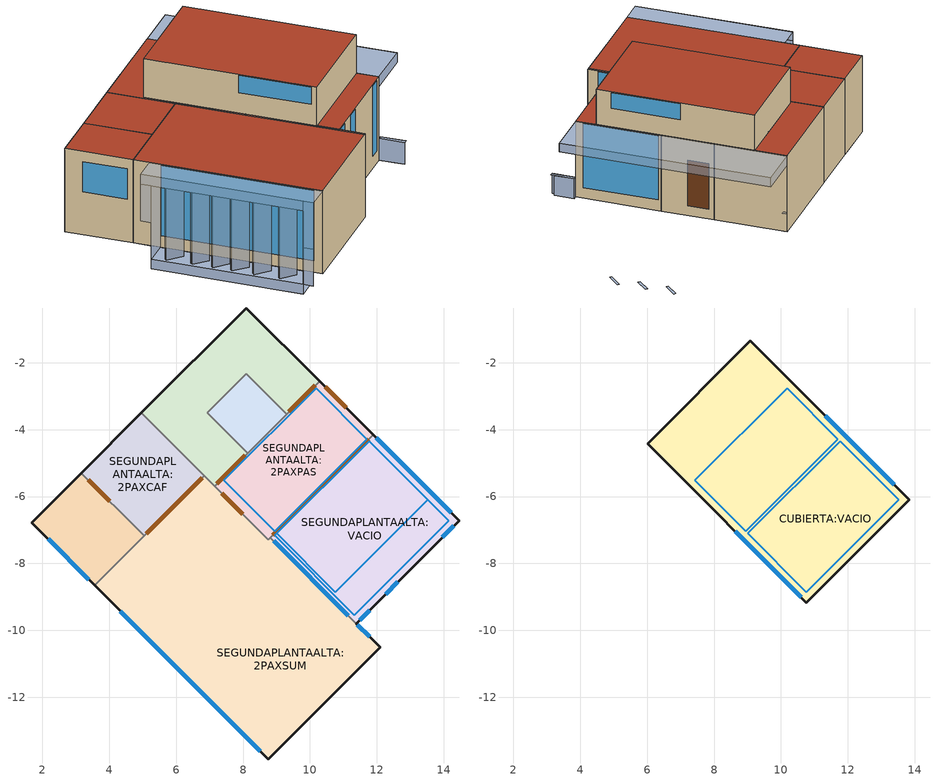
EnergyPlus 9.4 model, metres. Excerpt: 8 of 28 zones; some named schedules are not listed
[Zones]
SEGUNDAPLANTAALTA:2PAXBAX01
 floor to PRIMERAPLANTAALTA:1PAXDC (02.Porcelanato/2cm-Aire/15cm-Gypsum/1.5cm_Reversed_Rev): 4.88,-7.33 3,-5.46 3.16,-5.3 5.04,-7.17 z6.9
 floor to PRIMERAPLANTAALTA:1PAXBAX02 (02.Porcelanato/2cm-Aire/15cm-Gypsum/1.5cm_Reversed_Rev): 3.56,-8.66 1.68,-6.78 3,-5.46 4.88,-7.33 z6.9
 wall outside (01.WA.ENL1.5-BLO15-EMP1.5): 3.16,-5.3 1.68,-6.78 3.56,-8.66 z6.9:10.35
 wall to SEGUNDAPLANTAALTA:2PAXCAF (01. Gypsum/1.5cm-Bloque/15cm-Gysum/1.5cm_Rev): 5.04,-7.17 3.16,-5.3 z6.9:10.35
 wall to SEGUNDAPLANTAALTA:2PAXSUM (01. Gypsum/1.5cm-Bloque/15cm-Gysum/1.5cm_Rev): 3.56,-8.66 5.04,-7.17 z6.9:10.35
 window (Sgl Clr 6mm - 1003): 2.17,-7.27 3.39,-8.48 z8.66:9.92
 door inside (01.Madera/MDF/2cm): 4.01,-6.14 3.37,-5.5 z7.34:9.4
 roof outside (02.Aluminio/0.4mm-AislantePUR/50mm-Aluminio0.4MM): 3.56,-8.66 5.04,-7.17 3.16,-5.3 1.68,-6.78 z10.35
SEGUNDAPLANTAALTA:2PAXCAF
 floor to PRIMERAPLANTAALTA:1PAXDC (02.Porcelanato/2cm-Aire/15cm-Gypsum/1.5cm_Reversed_Rev): 5.04,-7.17 3.16,-5.3 4.96,-3.5 6.84,-5.38 z6.9
 wall outside (01.WA.ENL1.5-BLO15-EMP1.5): 4.96,-3.5 3.16,-5.3 z6.9:10.35
 wall to SEGUNDAPLANTAALTA:2PAXES (01.Ladrillo/14cm-Aislante/2cm-Panel Gypsum/2cm): 6.84,-5.38 4.96,-3.5 z6.9:10.35
 wall to SEGUNDAPLANTAALTA:2PAXSUM (01. Gypsum/1.5cm-Bloque/15cm-Gysum/1.5cm): 5.04,-7.17 6.84,-5.38 z6.9:10.35
 door inside (IRTSurface): 5.11,-7.11 6.78,-5.44 z7.34:10.35
 roof outside (02.Aluminio/0.4mm-AislantePUR/50mm-Aluminio0.4MM): 5.04,-7.17 6.84,-5.38 4.96,-3.5 3.16,-5.3 z10.35
SEGUNDAPLANTAALTA:2PAXSUM
 floor to PRIMERAPLANTAALTA:1PAXDC (02.Porcelanato/2cm-Aire/15cm-Gypsum/1.5cm_Reversed_Rev): 5.34,-7.79 4.88,-7.33 6.84,-5.38 7.3,-5.83 z6.9
 floor to PRIMERAPLANTAALTA:1PAXPAS (02.Porcelanato/2cm-Aire/15cm-Gypsum/1.5cm_Reversed_Rev): 4.98,-10.08 4.02,-9.11 6.14,-6.98 7.11,-7.95 z6.9; 9.42,-7.96 8.76,-7.29 8.82,-7.23 9.49,-7.89 z6.9; 8.27,-9.11 6.14,-6.98 7.3,-5.83 9.42,-7.96 z6.9
 floor to PRIMERAPLANTAALTA:1PAXBAX02 (02.Porcelanato/2cm-Aire/15cm-Gypsum/1.5cm_Reversed_Rev): 4.02,-9.11 3.56,-8.66 4.88,-7.33 5.34,-7.79 z6.9
 floor to PRIMERAPLANTAALTA:1PAXBAX01 (02.Porcelanato/2cm-Aire/15cm-Gypsum/1.5cm_Reversed_Rev): 6.14,-11.24 4.98,-10.08 7.11,-7.95 8.27,-9.11 z6.9
 floor to PRIMERAPLANTAALTA:1PAXOFX01 (02.Porcelanato/2cm-Aire/15cm-Gypsum/1.5cm_Reversed_Rev): 8.75,-13.85 6.14,-11.24 9.49,-7.89 12.1,-10.5 z6.9
 wall outside (01.WA.ENL1.5-BLO15-EMP1.5): 3.56,-8.66 8.75,-13.85 12.1,-10.5 11.39,-9.8 z6.9:10.35
 wall to SEGUNDAPLANTAALTA:2PAXES (01.Ladrillo/14cm-Aislante/2cm-Panel Gypsum/2cm): 7.15,-5.69 6.84,-5.38 z6.9:10.35
 wall to SEGUNDAPLANTAALTA:VACIO (01. Gypsum/1.5cm-Bloque/15cm-Gysum/1.5cm): 11.39,-9.8 8.82,-7.23 z6.9:10.35
 wall to SEGUNDAPLANTAALTA:2PAXPAS (01. Gypsum/1.5cm-Bloque/15cm-Gysum/1.5cm): 8.82,-7.23 8.76,-7.29 7.15,-5.69 z6.9:10.35
 window (Sgl Clr 6mm - 1003): 4.33,-9.43 8.52,-13.61 / 11.79,-10.19 11.42,-9.83 z7.38:10.31
 window inside (Project internal glazing - 1001): 11.15,-9.56 8.91,-7.32 z7.38:10.31
 door inside (01.Madera/MDF/2cm): 8,-6.53 7.36,-5.9 z7.34:9.4
 roof outside (02.Aluminio/0.4mm-AislantePUR/50mm-Aluminio0.4MM): 12.03,-10.57 12.1,-10.5 8.82,-7.23 8.76,-7.29 z10.35; 8.75,-13.85 12.03,-10.57 6.84,-5.38 3.56,-8.66 z10.35
SEGUNDAPLANTAALTA:2PAXES
 floor to PRIMERAPLANTAALTA:1PAXES (02.Porcelanato/2cm-Aire/15cm-Gypsum/1.5cm_Reversed_Rev): 7.15,-5.69 5.95,-4.48 6.93,-3.5 8.13,-4.7 z6.9; 5.95,-4.48 4.96,-3.5 7.12,-1.34 8.1,-2.32 z6.9; 9.31,-3.53 7.12,-1.34 8.1,-0.36 10.29,-2.55 z6.9
 wall outside (01.WA.ENL1.5-BLO15-EMP1.5): 10.29,-2.55 8.1,-0.36 4.96,-3.5 z6.9:10.35
 wall to SEGUNDAPLANTAALTA:2PAXPAS (01.Ladrillo/14cm-Aislante/2cm-Panel Gypsum/2cm_Rev): 7.15,-5.69 8.13,-4.7 / 9.31,-3.53 10.29,-2.55 z6.9:10.35
 wall to SEGUNDAPLANTAALTA:ASCENSOR (01. Gypsum/1.5cm-Bloque/15cm-Gysum/1.5cm): 8.13,-4.7 6.93,-3.5 8.1,-2.32 9.31,-3.53 z6.9:10.35
 door inside (IRTSurface): 7.22,-5.62 8.07,-4.77 / 9.37,-3.46 10.16,-2.68 z7.37:10.35
 roof outside (02.Aluminio/0.4mm-AislantePUR/50mm-Aluminio0.4MM): 7.15,-5.69 7.22,-5.62 6.01,-4.42 5.95,-4.48 z10.35; 5.95,-4.48 9.09,-1.34 8.1,-0.36 4.96,-3.5 z10.35
SEGUNDAPLANTAALTA:ASCENSOR
 floor to PRIMERAPLANTAALTA:ASCENSOR (02.Porcelanato/2cm-Aire/15cm-Gypsum/1.5cm_Reversed_Rev): 8.13,-4.7 6.93,-3.5 8.1,-2.32 9.31,-3.53 z6.9
 wall to SEGUNDAPLANTAALTA:2PAXPAS (01.Ladrillo/14cm-Aislante/2cm-Panel Gypsum/2cm_Rev): 8.13,-4.7 9.31,-3.53 z6.9:10.35
SEGUNDAPLANTAALTA:2PAXPAS
 floor to PRIMERAPLANTAALTA:1PAXPAS (02.Porcelanato/2cm-Aire/15cm-Gypsum/1.5cm_Reversed_Rev): 8.76,-7.29 7.15,-5.69 10.29,-2.55 11.9,-4.15 z6.9
 wall outside (01.WA.ENL1.5-BLO15-EMP1.5): 11.9,-4.15 10.29,-2.55 z6.9:10.35
 wall to SEGUNDAPLANTAALTA:VACIO (01. Gypsum/1.5cm-Bloque/15cm-Gysum/1.5cm): 8.82,-7.23 11.9,-4.15 z6.9:10.35
 door (Project external door): 11.09,-3.35 10.46,-2.71 z7.34:9.4
 door inside (IRTSurface): 8.89,-7.16 11.77,-4.28 z7.34:10.35
 roof outside (02.Aluminio/0.4mm-AislantePUR/50mm-Aluminio0.4MM): 8.76,-7.29 8.82,-7.23 7.22,-5.62 7.15,-5.69 z10.35
 skylight inside (Project internal glazing - 1001): 8.95,-7.04 11.71,-4.28 10.19,-2.76 7.43,-5.52 z10.35
SEGUNDAPLANTAALTA:VACIO
 floor to PRIMERAPLANTAALTA:VACIO (02.Porcelanato/2cm-Aire/15cm-Gypsum/1.5cm_Reversed_Rev): 11.39,-9.8 8.82,-7.23 11.9,-4.15 14.47,-6.72 z6.9
 wall outside (01.WA.ENL1.5-BLO15-EMP1.5): 11.39,-9.8 14.47,-6.72 11.9,-4.15 z6.9:10.35
 window (Sgl Clr 6mm - 1003): 14.23,-6.49 11.98,-4.23 z7.38:10.31; 11.48,-9.7 11.79,-9.4 / 13.97,-7.22 14.31,-6.88 z7.41:10.31
 window x2 (Sgl Clr 6mm - 1003): 12.27,-8.92 12.63,-8.55 z7.41:10.31
 roof outside (02.Aluminio/0.4mm-AislantePUR/50mm-Aluminio0.4MM): 11.39,-9.8 14.47,-6.72 13.84,-6.1 10.77,-9.17 z10.35
 skylight inside (Project internal glazing - 1001): 11.33,-9.55 8.94,-7.16 11.77,-4.34 14.15,-6.72 z6.9; 10.77,-8.86 13.53,-6.1 11.77,-4.34 9.01,-7.1 z10.35
CUBIERTA:VACIO
 floor to SEGUNDAPLANTAALTA:2PAXES (01. Porcelanato/2cm-Hormigon/15cm_Reversed_Rev): 9.31,-3.53 8.1,-2.32 9.09,-1.34 10.29,-2.55 z10.35; 7.22,-5.62 6.01,-4.42 6.93,-3.5 8.13,-4.7 z10.35
 floor to SEGUNDAPLANTAALTA:ASCENSOR (01. Porcelanato/2cm-Hormigon/15cm_Reversed_Rev): 8.13,-4.7 6.93,-3.5 8.1,-2.32 9.31,-3.53 z10.35
 floor to SEGUNDAPLANTAALTA:2PAXPAS (02.Porcelanato/2cm-Aire/15cm-Gypsum/1.5cm_Reversed_Rev): 8.82,-7.23 7.22,-5.62 10.29,-2.55 11.9,-4.15 z10.35
 floor to SEGUNDAPLANTAALTA:VACIO (02.Porcelanato/2cm-Aire/15cm-Gypsum/1.5cm_Reversed_Rev): 10.77,-9.17 8.82,-7.23 11.9,-4.15 13.84,-6.1 z10.35
 wall outside (01.WA.ENL1.5-BLO15-EMP1.5): 13.84,-6.1 9.09,-1.34 6.01,-4.42 10.77,-9.17 13.84,-6.1 z10.35:11.95
 window (01.Vidrio Claro 6mm - 1002): 13.39,-5.64 11.33,-3.58 / 8.63,-7.04 10.61,-9.02 z11.19:11.91
 roof outside (02.Aluminio/0.4mm-AislantePUR/50mm-Aluminio0.4MM): 10.77,-9.17 13.84,-6.1 9.09,-1.34 6.01,-4.42 z11.95
shading: 15.17,-7.22 14.57,-6.62 / 14.57,-6.62 14.47,-6.72 / 8.1,-0.36 8.21,-0.46 / 14.47,-6.72 15.17,-7.43 z6.9:7.8; 7.76,-14.27 8.05,-14.56 / 4.3,-9.4 4.02,-9.11 z6.9:8.43; 3.59,-10.1 7.76,-14.27 / 8.47,-13.57 4.3,-9.4 z6.5:6.9; 3.31,-9.82 3.59,-10.1 / 8.75,-13.85 8.47,-13.57 z8.43:9.95; 3.31,-9.82 7.76,-14.27 / 8.75,-13.85 4.3,-9.4 / 8.1,-0.36 14.47,-6.72 / 14.47,-6.72 15.88,-5.31 / 15.88,-5.31 9.52,1.06 / 9.52,1.06 8.1,-0.36 z9.95:10.35; 7.76,-14.27 8.05,-14.56 / 4.3,-9.4 4.02,-9.11 z8.43:10.35; 3.59,-10.1 4.3,-9.4 / 8.47,-13.57 7.76,-14.27 / 4.76,-10.3 4.06,-10.3 / 4.06,-10.3 4.06,-10.4 / 4.06,-10.4 4.76,-10.4 / 4.76,-10.4 4.76,-10.3 / 5.47,-11.01 4.77,-11.01 / 4.77,-11.01 4.77,-11.11 / 4.77,-11.11 5.47,-11.11 / 5.47,-11.11 5.47,-11.01 / 6.04,-11.58 5.34,-11.58 / 5.34,-11.58 5.34,-11.68 / 5.34,-11.68 6.04,-11.68 / 6.04,-11.68 6.04,-11.58 / 6.56,-12.1 5.86,-12.1 / 5.86,-12.1 5.86,-12.2 / 5.86,-12.2 6.56,-12.2 / 6.56,-12.2 6.56,-12.1 / 7.17,-12.71 6.47,-12.71 / 6.47,-12.71 6.47,-12.81 / 6.47,-12.81 7.17,-12.81 / 7.17,-12.81 7.17,-12.71 / 7.87,-13.41 7.17,-13.41 / 7.17,-13.41 7.17,-13.51 / 7.17,-13.51 7.87,-13.51 / 7.87,-13.51 7.87,-13.41 z6.9:9.95; 8.1,-0.36 8.21,-0.46 8.31,-0.36 8.21,-0.25 z7.8; 14.47,-6.72 15.17,-7.43 15.28,-7.32 14.57,-6.62 z7.8; 15.17,-7.22 15.07,-7.32 14.47,-6.72 14.57,-6.62 z6.9; 8.47,-13.57 7.76,-14.27 3.59,-10.1 4.3,-9.4 z9.95; 8.05,-14.56 8.75,-13.85 4.02,-9.11 3.31,-9.82 z10.35; 7.76,-14.27 8.47,-13.57 4.3,-9.4 3.59,-10.1 z6.9; 8.47,-13.57 7.76,-14.27 3.59,-10.1 4.3,-9.4 z6.5; 4.76,-10.4 4.76,-10.3 4.06,-10.3 4.06,-10.4 z6.5; 7.17,-12.81 7.17,-12.71 6.47,-12.71 6.47,-12.81 z6.5; 7.87,-13.51 7.87,-13.41 7.17,-13.41 7.17,-13.51 z6.5; 5.47,-11.11 5.47,-11.01 4.77,-11.01 4.77,-11.11 z6.5; 6.04,-11.68 6.04,-11.58 5.34,-11.58 5.34,-11.68 z6.5; 6.56,-12.2 6.56,-12.1 5.86,-12.1 5.86,-12.2 z6.5; 4.76,-10.4 4.76,-10.3 4.06,-10.3 4.06,-10.4 z9.95; 4.76,-10.4 4.06,-10.4 4.06,-10.3 4.76,-10.3 z6.9; 5.47,-11.11 5.47,-11.01 4.77,-11.01 4.77,-11.11 z9.95; 5.47,-11.11 4.77,-11.11 4.77,-11.01 5.47,-11.01 z6.9; 6.04,-11.68 6.04,-11.58 5.34,-11.58 5.34,-11.68 z9.95; 6.04,-11.68 5.34,-11.68 5.34,-11.58 6.04,-11.58 z6.9; 6.56,-12.2 6.56,-12.1 5.86,-12.1 5.86,-12.2 z9.95; 6.56,-12.2 5.86,-12.2 5.86,-12.1 6.56,-12.1 z6.9; 7.17,-12.81 7.17,-12.71 6.47,-12.71 6.47,-12.81 z9.95; 7.17,-12.81 6.47,-12.81 6.47,-12.71 7.17,-12.71 z6.9; 7.87,-13.51 7.87,-13.41 7.17,-13.41 7.17,-13.51 z9.95; 7.87,-13.51 7.17,-13.51 7.17,-13.41 7.87,-13.41 z6.9; 15.89,-0.61 15.89,0.09 15.79,0.09 15.79,-0.61 z6.5; 15.04,0.24 15.04,0.94 14.94,0.94 14.94,0.24 z6.5; 14.19,1.09 14.19,1.79 14.09,1.79 14.09,1.09 z6.5; 14.47,-6.72 15.88,-5.31 9.52,1.06 8.1,-0.36 z10.35; 15.88,-5.31 14.47,-6.72 8.1,-0.36 9.52,1.06 z9.95
[Site:Location]
San Cristobal (01-01:31-12)  (01-01:31-12): Latitude=-.917; Longitude=-89.617; Time Zone=-5; Elevation {m}=9.8
[Site:GroundTemperature:BuildingSurface]
18, 18, 18, 18, 18, 18, 18, 18, 18, 18, 18, 18
[Site:GroundTemperature:Deep]
14, 14, 14, 14, 14, 14, 14, 14, 14, 14, 14, 14
[Site:GroundTemperature:Shallow]
14, 14, 14, 14, 14, 14, 14, 14, 14, 14, 14, 14
[Site:GroundTemperature:FCfactorMethod]
January FCfactorMethod ground temperature {C}=23.29; Februry FCfactorMethod ground temperature {C}=24.56; March FCfactorMethod ground temperature {C}=25.65; April FCfactorMethod ground temperature {C}=26.28; May FCfactorMethod ground temperature {C}=26.72; June FCfactorMethod ground temperature {C}=26.3; July FCfactorMethod ground temperature {C}=25.35; August FCfactorMethod ground temperature {C}=24.09; September FCfactorMethod ground temperature {C}=22.89; October FCfactorMethod ground temperature {C}=22.09; November FCfactorMethod ground temperature {C}=21.87; December FCfactorMethod ground temperature {C}=22.3
[Site:GroundReflectance]
0.2, 0.2, 0.2, 0.2, 0.2, 0.2, 0.2, 0.2, 0.2, 0.2, 0.2, 0.2
[Site:GroundReflectance:SnowModifier]
2, 2
[SizingPeriod:DesignDay] Day of Month=15; Day Type -- used for schedules=SummerDesignDay; Humidity Condition Type=WetBulb; Barometric Pressure {N/M**2}=101207.3; Wind Speed {m/s}=0; Wind Direction {Degrees N=0, S=180}=0; Rain Indicator=No; Snow on ground indicator=No; Daylight Savings Time Indicator=No; Solar Model Indicator=ASHRAEClearSky; Clearness {0.0 to 1.2}=0.98
Name | Month | Maximum Dry-Bulb Temperature {C} | Daily Dry-Bulb Temperature Range {C} | Wetbulb at Maximum Dry-Bulb{C}
Summer Design Day in San Cristobal (01-01:31-12) Dec | 12 | 21.2 | 10.5 | 12.6
Summer Design Day in San Cristobal (01-01:31-12) Jan | 1 | 21.9 | 10.7 | 12.1
Summer Design Day in San Cristobal (01-01:31-12) Feb | 2 | 22.2 | 10.2 | 12.5
Summer Design Day in San Cristobal (01-01:31-12) Mar | 3 | 21.9 | 10 | 12.7
[Site:Precipitation]
Type of Description=ScheduleAndDesignLevel; Design Annual Precipitation=0.75; Schedule Name for Irrigation Rates=Site Precipitation Schedule; Nominal Annual Precipitation=0.75
[Building]
Defensoria del Pueblo: North Axis=0; Terrain=Suburbs; Loads Convergence Tolerance=.04; Temperature Convergence Tolerance=.4; Solar Distribution=FullExterior; Maximum number of warmup days=25; Minimum number of warmup days=6
[Material:NoMass]
4_RVAL_3: Roughness=Rough; Resistance {m2-K/w}=.18; Thermal Emittance=0.9; Solar Absorptance=0.7; Visible Absorptance=0.7
[Construction]
IRTSurface: IRTMaterial
02.Porcelanato/2cm-Aire/15cm-Gypsum/1.5cm_Reversed_Rev: Gypsum Plasterboard_.015, Oriented strand board (OSB)_.018, 4_RVAL_3, Ceramic/porcelain_.02
01. Porcelanato/2cm-Hormigon/15cm_Reversed_Rev: Cast Concrete_.15, Ceramic/porcelain_.02
01.WA.ENL1.5-BLO15-EMP1.5: Cement/plaster/mortar - cement plaster_.015, Bloque Pomez_.15, Cement/plaster/mortar - gypsum plaster_.015
01. Gypsum/1.5cm-Bloque/15cm-Gysum/1.5cm; 01. Gypsum/1.5cm-Bloque/15cm-Gysum/1.5cm_Rev: Gypsum Plasterboard_.015, Bloque Pomez_.15, Gypsum Plasterboard_.015
01.Madera/MDF/2cm: Pine (20% Moist)_.035
Project external door: Painted Oak_.035
02.Aluminio/0.4mm-AislantePUR/50mm-Aluminio0.4MM: Metals - aluminium_.004, Foam - polyurethane_.05, Metals - aluminium_.004
01.Ladrillo/14cm-Aislante/2cm-Panel Gypsum/2cm: Ladrillo_.14, Glass Fibre Quilt_.02, Gypsum Plasterboard_.02
01.Ladrillo/14cm-Aislante/2cm-Panel Gypsum/2cm_Rev: Gypsum Plasterboard_.02, Glass Fibre Quilt_.02, Ladrillo_.14
Project internal glazing - 1001: 2, 1001, 2, 1001, 2
01.Vidrio Claro 6mm - 1002; Sgl Clr 6mm - 1003: 3
[Material:InfraredTransparent]
IRTMaterial
[WindowMaterial:Gas]
1001: Gas type (Air - Argon - Krypton - Xenon - SF6 - Custom)=Air; Thickness {m}=.006
[WindowMaterial:Glazing] Optical data type {SpectralAverage or Spectral}=SpectralAverage; IR transmittance at normal incidence=0; IR emissivity: front side=.84; IR emissivity: back side=.84; Conductivity {W/m-K}=.9; Dirt Correction Factor for Solar and Visible Transmittance=1
Name | Thickness {m} | Solar transmittance at normal incidence | Solar reflectance at normal incidence: front side | Solar reflectance at normal incidence: back side | Visible transmittance at normal incidence | Visible reflectance at normal incidence: front side | Visible reflectance at normal incidence: back side
2 | .003 | .837 | .075 | .075 | .898 | .081 | .081
3 | .006 | .775 | .071 | .071 | .881 | .08 | .08
[Material] Roughness=Rough
Name | Thickness {m} | Conductivity {w/m-K} | Density {kg/m3} | Specific Heat {J/kg-K} | Thermal Emittance | Solar Absorptance | Visible Absorptance
Cast Concrete_.15 | .15 | 1.13 | 2000 | 1000 | 0.9 | 0.6 | 0.6
Ceramic/porcelain_.02 | .02 | 1.3 | 2300 | 840 | 0.9 | 0.4 | 0.4
Oriented strand board (OSB)_.018 | .018 | 0.13 | 650 | 1700 | 0.9 | 0.6 | 0.6
Gypsum Plasterboard_.015 | .015 | 0.25 | 900 | 1000 | 0.9 | 0.5 | 0.5
Cement/plaster/mortar - cement plaster_.015 | .015 | 0.72 | 1760 | 840 | 0.9 | 0.6 | 0.6
Bloque Pomez_.15 | .15 | .4 | 800 | 840 | .9 | .6 | .6
Cement/plaster/mortar - gypsum plaster_.015 | .015 | 0.51 | 1120 | 960 | 0.9 | 0.6 | 0.6
Pine (20% Moist)_.035 | .035 | 0.14 | 419 | 2720 | 0.9 | 0.78 | 0.78
Painted Oak_.035 | .035 | 0.19 | 700 | 2390 | 0.9 | 0.5 | 0.5
Metals - aluminium_.004 | .004 | 230 | 2700 | 880 | 0.9 | 0.6 | 0.6
Foam - polyurethane_.05 | .05 | 0.028 | 30 | 1470 | 0.9 | 0.6 | 0.6
Ladrillo_.14 | .14 | .72 | 1920 | 840 | .9 | .6 | .6
Glass Fibre Quilt_.02 | .02 | 0.04 | 12 | 840 | 0.9 | 0.6 | 0.6
Gypsum Plasterboard_.02 | .02 | 0.25 | 900 | 1000 | 0.9 | 0.5 | 0.5
[RoofIrrigation]
Type of Description=Schedule; Schedule Name for Irrigation Rates=Roof Irrigation Schedule
[Zone] Relative North (to building)=0; Zone Type=1; Zone multiplier=1; Zone inside convection algorithm=TARP
Name | Zone volume | Floor Area | Part Of Total Floor Area
SEGUNDAPLANTAALTA:2PAXBAX01 | 13.0955 | 4.355 | Yes
SEGUNDAPLANTAALTA:2PAXCAF | 17.5937 | 5.8509 | Yes
SEGUNDAPLANTAALTA:2PAXES | 26.4255 | 8.8527 | No
SEGUNDAPLANTAALTA:2PAXSUM | 94.5577 | 31.4458 | Yes
SEGUNDAPLANTAALTA:ASCENSOR | 6.7371 | 2.257 | No
SEGUNDAPLANTAALTA:2PAXPAS | 27.848 | 10.0788 | Yes
SEGUNDAPLANTAALTA:VACIO | 42.3775 | 0 | Yes
CUBIERTA:VACIO | 29.3814 | 6.2174 | Yes
[Lights] Design Level calculation method=Watts/Area; Return Air Fraction=0; Radiant fraction=.42; Fraction Visible=.18; Fraction Replaceable=1
Name | Zone | Lighting SCHEDULE | Watts per Zone Area {W/m2} | LightsEndUseKey
SEGUNDAPLANTAALTA:2PAXBAX01 General lighting | SEGUNDAPLANTAALTA:2PAXBAX01 | 10:00 - 12:00 Lunes-Viernes | 10 | ELECTRIC EQUIPMENT#SEGUNDAPLANTAALTA:2PAXBAX01#GeneralLights
SEGUNDAPLANTAALTA:2PAXCAF General lighting | SEGUNDAPLANTAALTA:2PAXCAF | 8:00 - 18:00 Mon - Sat | 15 | ELECTRIC EQUIPMENT#SEGUNDAPLANTAALTA:2PAXCAF#GeneralLights
SEGUNDAPLANTAALTA:2PAXSUM General lighting | SEGUNDAPLANTAALTA:2PAXSUM | 8:00 - 18:00 Mon - Sat | 15 | ELECTRIC EQUIPMENT#SEGUNDAPLANTAALTA:2PAXSUM#GeneralLights
SEGUNDAPLANTAALTA:2PAXPAS General lighting | SEGUNDAPLANTAALTA:2PAXPAS | Horario Circulacion | 10 | ELECTRIC EQUIPMENT#SEGUNDAPLANTAALTA:2PAXPAS#GeneralLights
[PEOPLE]
People SEGUNDAPLANTAALTA:2PAXBAX01: SEGUNDAPLANTAALTA:2PAXBAX01, Horarios Baños, People/Area, .11, .3, AutoCalculate, Activity Schedule 53394, 3.82e-08, Yes, ZoneAveraged, Work efficiency, ClothingInsulationSchedule, Clothing Schedule 53394, Default Air Velocity for Comfort Calculations, Fanger, AdaptiveASH55
People SEGUNDAPLANTAALTA:2PAXCAF: SEGUNDAPLANTAALTA:2PAXCAF, 8:00 - 18:00 Mon - Sat, People/Area, .5, .3, AutoCalculate, Activity Schedule 53401, 3.82e-08, Yes, ZoneAveraged, Work efficiency, ClothingInsulationSchedule, Clothing Schedule 53401, Default Air Velocity for Comfort Calculations, Fanger, AdaptiveASH55
People SEGUNDAPLANTAALTA:2PAXSUM: SEGUNDAPLANTAALTA:2PAXSUM, 8:00 - 18:00 Mon - Sat, People/Area, .1, .3, AutoCalculate, Activity Schedule 53420, 3.82e-08, Yes, ZoneAveraged, Work efficiency, ClothingInsulationSchedule, Clothing Schedule 53420, Default Air Velocity for Comfort Calculations, Fanger, AdaptiveASH55
People SEGUNDAPLANTAALTA:2PAXPAS: SEGUNDAPLANTAALTA:2PAXPAS, Horario Circulacion, People/Area, .11, .3, AutoCalculate, Activity Schedule 53439, 3.82e-08, Yes, ZoneAveraged, Work efficiency, ClothingInsulationSchedule, Clothing Schedule 53439, Default Air Velocity for Comfort Calculations, Fanger, AdaptiveASH55
[OtherEquipment] Fuel Type=Electricity; Design Level calculation method=Watts/Area; Latent fraction=0; Radiant fraction=.2; Fraction Lost=0; Carbon Dioxide Generation Rate=0; End-use category=General
Name | Zone | Equipment SCHEDULE | Watts per Zone Area {watts/m2}
SEGUNDAPLANTAALTA:2PAXBAX01 Miscellaneous gain | SEGUNDAPLANTAALTA:2PAXBAX01 | D1_Edu_Toilet_Equip | .5
SEGUNDAPLANTAALTA:2PAXCAF Computing gain; SEGUNDAPLANTAALTA:2PAXCAF Equipment gain | SEGUNDAPLANTAALTA:2PAXCAF | 8:00 - 18:00 Mon - Sat | 5
SEGUNDAPLANTAALTA:2PAXCAF Catering gain | SEGUNDAPLANTAALTA:2PAXCAF | 8:00 - 18:00 Mon - Sat | 15
SEGUNDAPLANTAALTA:2PAXSUM Computing gain | SEGUNDAPLANTAALTA:2PAXSUM | 8:00 - 18:00 Mon - Sat | 2
SEGUNDAPLANTAALTA:2PAXSUM Equipment gain | SEGUNDAPLANTAALTA:2PAXSUM | 8:00 - 18:00 Mon - Sat | 3
[Sizing:Zone] Zone Cooling Design Supply Air Temperature Input Method=SupplyAirTemperature; Zone Cooling Design Supply Air Temperature (C)=12; Zone Cooling Design Supply Air Temperature Difference=0; Zone Heating Design Supply Air Temperature Input Method=SupplyAirTemperature; Zone Heating Design Supply Air Temperature (C)=35; Zone Heating Design Supply Air Temperature Difference=0; Zone Cooling Design Supply Air Humidity Ratio (kgWater/kgDryAir)=.008; Zone Heating Design Supply Air Humidity Ratio (kgWater/kgDryAir)=.016; Zone Heating Sizing Factor=1.25; Zone Cooling Sizing Factor=1.15; Cooling Design Air Flow Method=DesignDay; Cooling Minimum Air Flow Fraction=0; Heating Design Air Flow Method=DesignDay
Name | Design Specification Zone Air Distribution Object
SEGUNDAPLANTAALTA:2PAXBAX01 | SEGUNDAPLANTAALTA:2PAXBAX01
SEGUNDAPLANTAALTA:2PAXCAF | SEGUNDAPLANTAALTA:2PAXCAF
SEGUNDAPLANTAALTA:2PAXSUM | SEGUNDAPLANTAALTA:2PAXSUM
SEGUNDAPLANTAALTA:2PAXPAS | SEGUNDAPLANTAALTA:2PAXPAS
[DesignSpecification:ZoneAirDistribution] Zone Air Distribution Effectiveness in Cooling Mode (dimensionless)=1; Zone Air Distribution Effectiveness in Heating Mode (dimensionless)=1
SEGUNDAPLANTAALTA:2PAXBAX01; SEGUNDAPLANTAALTA:2PAXCAF; SEGUNDAPLANTAALTA:2PAXSUM; SEGUNDAPLANTAALTA:2PAXPAS
[ZoneControl:Thermostat]
SEGUNDAPLANTAALTA:2PAXBAX01 Thermostat: SEGUNDAPLANTAALTA:2PAXBAX01, Zone Control Type Sched, ThermostatSetpoint:DualSetpoint, Dual Setpoint - Zone SEGUNDAPLANTAALTA:2PAXBAX01
SEGUNDAPLANTAALTA:2PAXCAF Thermostat: SEGUNDAPLANTAALTA:2PAXCAF, Zone Control Type Sched, ThermostatSetpoint:DualSetpoint, Dual Setpoint - Zone SEGUNDAPLANTAALTA:2PAXCAF
SEGUNDAPLANTAALTA:2PAXSUM Thermostat: SEGUNDAPLANTAALTA:2PAXSUM, Zone Control Type Sched, ThermostatSetpoint:DualSetpoint, Dual Setpoint - Zone SEGUNDAPLANTAALTA:2PAXSUM
SEGUNDAPLANTAALTA:2PAXPAS Thermostat: SEGUNDAPLANTAALTA:2PAXPAS, Zone Control Type Sched, ThermostatSetpoint:DualSetpoint, Dual Setpoint - Zone SEGUNDAPLANTAALTA:2PAXPAS
[ZoneControl:Thermostat:OperativeTemperature] Radiative Fraction Input Mode=Scheduled
Name | Thermostat | Radiative Fraction Schedule
 | PLANTABAJA:PBXBOX01 Thermostat | PLANTABAJA:PBXBOX01 TempControlSch
 | PLANTABAJA:PBXBAX01 Thermostat | PLANTABAJA:PBXBAX01 TempControlSch
 | PLANTABAJA:PBXREX01 Thermostat | PLANTABAJA:PBXREX01 TempControlSch
 | PLANTABAJA:PBXSEX01 Thermostat | PLANTABAJA:PBXSEX01 TempControlSch
 | PLANTABAJA:PBXOFX03 Thermostat | PLANTABAJA:PBXOFX03 TempControlSch
 | PLANTABAJA:PBXOFX02 Thermostat | PLANTABAJA:PBXOFX02 TempControlSch
 | PLANTABAJA:PBXOFX01 Thermostat | PLANTABAJA:PBXOFX01 TempControlSch
 | PRIMERAPLANTAALTA:1PAXDC Thermostat | PRIMERAPLANTAALTA:1PAXDC TempControlSch
 | PRIMERAPLANTAALTA:1PAXSR Thermostat | PRIMERAPLANTAALTA:1PAXSR TempControlSch
 | PRIMERAPLANTAALTA:1PAXPAS Thermostat | PRIMERAPLANTAALTA:1PAXPAS TempControlSch
 | PRIMERAPLANTAALTA:1PAXOFX02 Thermostat | PRIMERAPLANTAALTA:1PAXOFX02 TempControlSch
 | PRIMERAPLANTAALTA:1PAXBAX02 Thermostat | PRIMERAPLANTAALTA:1PAXBAX02 TempControlSch
 | PRIMERAPLANTAALTA:1PAXBAX01 Thermostat | PRIMERAPLANTAALTA:1PAXBAX01 TempControlSch
[ThermostatSetpoint:DualSetpoint]
Dual Setpoint - Zone SEGUNDAPLANTAALTA:2PAXBAX01: SEGUNDAPLANTAALTA:2PAXBAX01 Heating Setpoint Schedule, SEGUNDAPLANTAALTA:2PAXBAX01 Cooling SP Sch
Dual Setpoint - Zone SEGUNDAPLANTAALTA:2PAXCAF: SEGUNDAPLANTAALTA:2PAXCAF Heating Setpoint Schedule, SEGUNDAPLANTAALTA:2PAXCAF Cooling SP Sch
Dual Setpoint - Zone SEGUNDAPLANTAALTA:2PAXSUM: SEGUNDAPLANTAALTA:2PAXSUM Heating Setpoint Schedule, SEGUNDAPLANTAALTA:2PAXSUM Cooling SP Sch
Dual Setpoint - Zone SEGUNDAPLANTAALTA:2PAXPAS: SEGUNDAPLANTAALTA:2PAXPAS Heating Setpoint Schedule, SEGUNDAPLANTAALTA:2PAXPAS Cooling SP Sch
[Zone equipment]
SEGUNDAPLANTAALTA:2PAXBAX01: SEGUNDAPLANTAALTA:2PAXBAX01 Ideal Loads Air
SEGUNDAPLANTAALTA:2PAXCAF: SEGUNDAPLANTAALTA:2PAXCAF Ideal Loads Air
SEGUNDAPLANTAALTA:2PAXSUM: SEGUNDAPLANTAALTA:2PAXSUM Ideal Loads Air
SEGUNDAPLANTAALTA:2PAXPAS: SEGUNDAPLANTAALTA:2PAXPAS Ideal Loads Air
[Schedule:Compact]
Site Precipitation Schedule: Any Number, Through: 12/31, For: AllDays, Until: 24:00, 1
Work efficiency: Any Number, Through: 12/31, For: AllDays, Until: 24:00, 0
D1_Edu_Toilet_Equip: Fraction, Through: 09 Jan, For: AllDays, Until: 09:00, 0.05, Until: 16:00, 1, Until: 24:00, 0.05, Through: 13 Feb, For: Weekdays SummerDesignDay, Until: 07:00, 0.05, Until: 21:00, 1, Until: 24:00, 0.05, For: Weekends, Until: 09:00, 0.05, Until: 16:00, 1, Until: 24:00, 0.05, For: Holidays, Until: 09:00, 0.05, Until: 16:00, 1, Until: 24:00, 0.05, For: WinterDesignDay AllOtherDays, Until: 24:00, 0, Through: 20 Feb, For: AllDays, Until: 09:00, 0.05, Until: 16:00, 1, Until: 24:00, 0.05, Through: 20 Mar, For: Weekdays SummerDesignDay, Until: 07:00, 0.05, Until: 21:00, 1, Until: 24:00, 0.05, For: Weekends, Until: 09:00, 0.05, Until: 16:00, 1, Until: 24:00, 0.05, For: Holidays, Until: 09:00, 0.05, Until: 16:00, 1, Until: 24:00, 0.05, For: WinterDesignDay AllOtherDays, Until: 24:00, 0, Through: 03 Apr, For: AllDays, Until: 09:00, 0.05, Until: 16:00, 1, Until: 24:00, 0.05, Through: 29 May, For: Weekdays SummerDesignDay, Until: 07:00, 0.05, Until: 21:00, 1, Until: 24:00, 0.05, For: Weekends, Until: 09:00, 0.05, Until: 16:00, 1, Until: 24:00, 0.05, For: Holidays, Until: 09:00, 0.05, Until: 16:00, 1, Until: 24:00, 0.05, For: WinterDesignDay AllOtherDays, Until: 24:00, 0, Through: 05 Jun, For: AllDays, Until: 09:00, 0.05, Until: 16:00, 1, Until: 24:00, 0.05, Through: 24 Jul, For: Weekdays SummerDesignDay, Until: 07:00, 0.05, Until: 21:00, 1, Until: 24:00, 0.05, For: Weekends, Until: 09:00, 0.05, Until: 16:00, 1, Until: 24:00, 0.05, For: Holidays, Until: 09:00, 0.05, Until: 16:00, 1, Until: 24:00, 0.05, For: WinterDesignDay AllOtherDays, Until: 24:00, 0, Through: 04 Sep, For: AllDays, Until: 09:00, 0.05, Until: 16:00, 1, Until: 24:00, 0.05, Through: 23 Oct, For: Weekdays SummerDesignDay, Until: 07:00, 0.05, Until: 21:00, 1, Until: 24:00, 0.05, For: Weekends, Until: 09:00, 0.05, Until: 16:00, 1, Until: 24:00, 0.05, For: Holidays, Until: 09:00, 0.05, Until: 16:00, 1, Until: 24:00, 0.05, For: WinterDesignDay AllOtherDays, Until: 24:00, 0, Through: 30 Oct, For: AllDays, Until: 09:00, 0.05, Until: 16:00, 1, Until: 24:00, 0.05, Through: 22 Dec, For: Weekdays SummerDesignDay, Until: 07:00, 0.05, Until: 21:00, 1, Until: 24:00, 0.05, For: Weekends, Until: 09:00, 0.05, Until: 16:00, 1, Until: 24:00, 0.05, For: Holidays, Until: 09:00, 0.05, Until: 16:00, 1, Until: 24:00, 0.05, For: WinterDesignDay AllOtherDays, Until: 24:00, 0, Through: 31 Dec, For: AllDays, Until: 09:00, 0.05, Until: 16:00, 1, Until: 24:00, 0.05
Default Air Velocity for Comfort Calculations: Any Number, Through: 12/31, For: AllDays, Until: 24:00, 0.137
Horarios Baños: Fraction, Through: 09 Jan, For: AllDays, Until: 09:00, 0, Until: 10:00, 0.5, Until: 13:00, 1, Until: 14:00, 0.75, Until: 15:00, 1, Until: 16:00, 0.75, Until: 24:00, 0, Through: 13 Feb, For: Weekdays SummerDesignDay, Until: 07:00, 0, Until: 08:00, 0.25, Until: 09:00, 0.5, Until: 12:00, 1, Until: 14:00, 0.75, Until: 17:00, 1, Until: 18:00, 0.5, Until: 19:00, 0.25, Until: 24:00, 0, For: Weekends, Until: 09:00, 0, Until: 10:00, 0.5, Until: 13:00, 1, Until: 14:00, 0.75, Until: 15:00, 1, Until: 16:00, 0.75, Until: 24:00, 0, For: Holidays, Until: 09:00, 0, Until: 10:00, 0.5, Until: 13:00, 1, Until: 14:00, 0.75, Until: 15:00, 1, Until: 16:00, 0.75, Until: 24:00, 0, For: WinterDesignDay AllOtherDays, Until: 24:00, 0, Through: 20 Feb, For: AllDays, Until: 09:00, 0, Until: 10:00, 0.5, Until: 13:00, 1, Until: 14:00, 0.75, Until: 15:00, 1, Until: 16:00, 0.75, Until: 24:00, 0, Through: 20 Mar, For: Weekdays SummerDesignDay, Until: 07:00, 0, Until: 08:00, 0.25, Until: 09:00, 0.5, Until: 12:00, 1, Until: 14:00, 0.75, Until: 17:00, 1, Until: 18:00, 0.5, Until: 19:00, 0.25, Until: 24:00, 0, For: Weekends, Until: 09:00, 0, Until: 10:00, 0.5, Until: 13:00, 1, Until: 14:00, 0.75, Until: 15:00, 1, Until: 16:00, 0.75, Until: 24:00, 0, For: Holidays, Until: 09:00, 0, Until: 10:00, 0.5, Until: 13:00, 1, Until: 14:00, 0.75, Until: 15:00, 1, Until: 16:00, 0.75, Until: 24:00, 0, For: WinterDesignDay AllOtherDays, Until: 24:00, 0, Through: 03 Apr, For: AllDays, Until: 09:00, 0, Until: 10:00, 0.5, Until: 13:00, 1, Until: 14:00, 0.75, Until: 15:00, 1, Until: 16:00, 0.75, Until: 24:00, 0, Through: 29 May, For: Weekdays SummerDesignDay, Until: 07:00, 0, Until: 08:00, 0.25, Until: 09:00, 0.5, Until: 12:00, 1, Until: 14:00, 0.75, Until: 17:00, 1, Until: 18:00, 0.5, Until: 19:00, 0.25, Until: 24:00, 0, For: Weekends, Until: 09:00, 0, Until: 10:00, 0.5, Until: 13:00, 1, Until: 14:00, 0.75, Until: 15:00, 1, Until: 16:00, 0.75, Until: 24:00, 0, For: Holidays, Until: 09:00, 0, Until: 10:00, 0.5, Until: 13:00, 1, Until: 14:00, 0.75, Until: 15:00, 1, Until: 16:00, 0.75, Until: 24:00, 0, For: WinterDesignDay AllOtherDays, Until: 24:00, 0, Through: 05 Jun, For: AllDays, Until: 09:00, 0, Until: 10:00, 0.5, Until: 13:00, 1, Until: 14:00, 0.75, Until: 15:00, 1, Until: 16:00, 0.75, Until: 24:00, 0, Through: 24 Jul, For: Weekdays SummerDesignDay, Until: 07:00, 0, Until: 08:00, 0.25, Until: 09:00, 0.5, Until: 12:00, 1, Until: 14:00, 0.75, Until: 17:00, 1, Until: 18:00, 0.5, Until: 19:00, 0.25, Until: 24:00, 0, For: Weekends, Until: 09:00, 0, Until: 10:00, 0.5, Until: 13:00, 1, Until: 14:00, 0.75, Until: 15:00, 1, Until: 16:00, 0.75, Until: 24:00, 0, For: Holidays, Until: 09:00, 0, Until: 10:00, 0.5, Until: 13:00, 1, Until: 14:00, 0.75, Until: 15:00, 1, Until: 16:00, 0.75, Until: 24:00, 0, For: WinterDesignDay AllOtherDays, Until: 24:00, 0, Through: 04 Sep, For: AllDays, Until: 09:00, 0, Until: 10:00, 0.5, Until: 13:00, 1, Until: 14:00, 0.75, Until: 15:00, 1, Until: 16:00, 0.75, Until: 24:00, 0, Through: 23 Oct, For: Weekdays SummerDesignDay, Until: 07:00, 0, Until: 08:00, 0.25, Until: 09:00, 0.5, Until: 12:00, 1, Until: 14:00, 0.75, Until: 17:00, 1, Until: 18:00, 0.5, Until: 19:00, 0.25, Until: 24:00, 0, For: Weekends, Until: 09:00, 0, Until: 10:00, 0.5, Until: 13:00, 1, Until: 14:00, 0.75, Until: 15:00, 1, Until: 16:00, 0.75, Until: 24:00, 0, For: Holidays, Until: 09:00, 0, Until: 10:00, 0.5, Until: 13:00, 1, Until: 14:00, 0.75, Until: 15:00, 1, Until: 16:00, 0.75, Until: 24:00, 0, For: WinterDesignDay AllOtherDays, Until: 24:00, 0, Through: 30 Oct, For: AllDays, Until: 09:00, 0, Until: 10:00, 0.5, Until: 13:00, 1, Until: 14:00, 0.75, Until: 15:00, 1, Until: 16:00, 0.75, Until: 24:00, 0, Through: 22 Dec, For: Weekdays SummerDesignDay, Until: 07:00, 0, Until: 08:00, 0.25, Until: 09:00, 0.5, Until: 12:00, 1, Until: 14:00, 0.75, Until: 17:00, 1, Until: 18:00, 0.5, Until: 19:00, 0.25, Until: 24:00, 0, For: Weekends, Until: 09:00, 0, Until: 10:00, 0.5, Until: 13:00, 1, Until: 14:00, 0.75, Until: 15:00, 1, Until: 16:00, 0.75, Until: 24:00, 0, For: Holidays, Until: 09:00, 0, Until: 10:00, 0.5, Until: 13:00, 1, Until: 14:00, 0.75, Until: 15:00, 1, Until: 16:00, 0.75, Until: 24:00, 0, For: WinterDesignDay AllOtherDays, Until: 24:00, 0, Through: 31 Dec, For: AllDays, Until: 09:00, 0, Until: 10:00, 0.5, Until: 13:00, 1, Until: 14:00, 0.75, Until: 15:00, 1, Until: 16:00, 0.75, Until: 24:00, 0
Activity Schedule 53394; Activity Schedule 53439: Any Number, Through: 12/31, For: AllDays, Until: 24:00, 126
Clothing Schedule 53394; Clothing Schedule 53401; Clothing Schedule 53420; Clothing Schedule 53439: Any Number, Through: 4/1, For: AllDays, Until: 24:00, .5, Through: 9/30, For: AllDays, Until: 24:00, 1, Through: 12/31, For: AllDays, Until: 24:00, .5
Activity Schedule 53401: Any Number, Through: 12/31, For: AllDays, Until: 24:00, 117
Activity Schedule 53420: Any Number, Through: 12/31, For: AllDays, Until: 24:00, 12
SEGUNDAPLANTAALTA:2PAXBAX01 Heating Setpoint Schedule: Temperature, Through: 09 Jan, For: AllDays, Until: 07:00, 12, Until: 16:00, 17, Until: 24:00, 12, Through: 13 Feb, For: Weekdays SummerDesignDay, Until: 05:00, 12, Until: 19:00, 17, Until: 24:00, 12, For: WinterDesignDay, Until: 24:00, 17, For: Weekends, Until: 07:00, 12, Until: 16:00, 17, Until: 24:00, 12, For: Holidays, Until: 07:00, 12, Until: 16:00, 17, Until: 24:00, 12, For: AllOtherDays, Until: 24:00, -50, Through: 20 Feb, For: AllDays, Until: 07:00, 12, Until: 16:00, 17, Until: 24:00, 12, Through: 20 Mar, For: Weekdays SummerDesignDay, Until: 05:00, 12, Until: 19:00, 17, Until: 24:00, 12, For: WinterDesignDay, Until: 24:00, 17, For: Weekends, Until: 07:00, 12, Until: 16:00, 17, Until: 24:00, 12, For: Holidays, Until: 07:00, 12, Until: 16:00, 17, Until: 24:00, 12, For: AllOtherDays, Until: 24:00, -50, Through: 03 Apr, For: AllDays, Until: 07:00, 12, Until: 16:00, 17, Until: 24:00, 12, Through: 29 May, For: Weekdays SummerDesignDay, Until: 05:00, 12, Until: 19:00, 17, Until: 24:00, 12, For: WinterDesignDay, Until: 24:00, 17, For: Weekends, Until: 07:00, 12, Until: 16:00, 17, Until: 24:00, 12, For: Holidays, Until: 07:00, 12, Until: 16:00, 17, Until: 24:00, 12, For: AllOtherDays, Until: 24:00, -50, Through: 05 Jun, For: AllDays, Until: 07:00, 12, Until: 16:00, 17, Until: 24:00, 12, Through: 24 Jul, For: Weekdays SummerDesignDay, Until: 05:00, 12, Until: 19:00, 17, Until: 24:00, 12, For: WinterDesignDay, Until: 24:00, 17, For: Weekends, Until: 07:00, 12, Until: 16:00, 17, Until: 24:00, 12, For: Holidays, Until: 07:00, 12, Until: 16:00, 17, Until: 24:00, 12, For: AllOtherDays, Until: 24:00, -50, Through: 04 Sep, For: AllDays, Until: 07:00, 12, Until: 16:00, 17, Until: 24:00, 12, Through: 23 Oct, For: Weekdays SummerDesignDay, Until: 05:00, 12, Until: 19:00, 17, Until: 24:00, 12, For: WinterDesignDay, Until: 24:00, 17, For: Weekends, Until: 07:00, 12, Until: 16:00, 17, Until: 24:00, 12, For: Holidays, Until: 07:00, 12, Until: 16:00, 17, Until: 24:00, 12, For: AllOtherDays, Until: 24:00, -50, Through: 30 Oct, For: AllDays, Until: 07:00, 12, Until: 16:00, 17, Until: 24:00, 12, Through: 22 Dec, For: Weekdays SummerDesignDay, Until: 05:00, 12, Until: 19:00, 17, Until: 24:00, 12, For: WinterDesignDay, Until: 24:00, 17, For: Weekends, Until: 07:00, 12, Until: 16:00, 17, Until: 24:00, 12, For: Holidays, Until: 07:00, 12, Until: 16:00, 17, Until: 24:00, 12, For: AllOtherDays, Until: 24:00, -50, Through: 31 Dec, For: AllDays, Until: 07:00, 12, Until: 16:00, 17, Until: 24:00, 12
SEGUNDAPLANTAALTA:2PAXBAX01 Cooling SP Sch; SEGUNDAPLANTAALTA:2PAXPAS Cooling SP Sch: Any Number, Through: 12/31, For: AllDays, Until: 24:00, 100
SEGUNDAPLANTAALTA:2PAXPAS Heating Setpoint Schedule: Any Number, Through: 12/31, For: AllDays, Until: 24:00, 17
[Schedule:Day:Hourly]
Summer Control Type Day Sch; Winter Control Type Day Sch: Control Type, 4, 4, 4, 4, 4, 4, 4, 4, 4, 4, 4, 4, 4, 4, 4, 4, 4, 4, 4, 4, 4, 4, 4, 4
[Schedule:Week:Daily]
Summer Control Type Week Sch: Summer Control Type Day Sch, Summer Control Type Day Sch, Summer Control Type Day Sch, Summer Control Type Day Sch, Summer Control Type Day Sch, Summer Control Type Day Sch, Summer Control Type Day Sch, Summer Control Type Day Sch, Summer Control Type Day Sch, Summer Control Type Day Sch, Summer Control Type Day Sch, Summer Control Type Day Sch
Winter Control Type Week Sch: Winter Control Type Day Sch, Winter Control Type Day Sch, Winter Control Type Day Sch, Winter Control Type Day Sch, Winter Control Type Day Sch, Winter Control Type Day Sch, Winter Control Type Day Sch, Winter Control Type Day Sch, Winter Control Type Day Sch, Winter Control Type Day Sch, Winter Control Type Day Sch, Winter Control Type Day Sch
8:00 - 18:00 Mon - Sat_Jan; 8:00 - 18:00 Mon - Sat_Feb; 8:00 - 18:00 Mon - Sat_Mar; 8:00 - 18:00 Mon - Sat_Apr; 8:00 - 18:00 Mon - Sat_May; 8:00 - 18:00 Mon - Sat_Jun; 8:00 - 18:00 Mon - Sat_Jul; 8:00 - 18:00 Mon - Sat_Aug; 8:00 - 18:00 Mon - Sat_Sep; 8:00 - 18:00 Mon - Sat_Oct; 8:00 - 18:00 Mon - Sat_Nov; 8:00 - 18:00 Mon - Sat_Dec; Horario Circulacion_Jan; Horario Circulacion_Feb; Horario Circulacion_Mar; Horario Circulacion_Apr; Horario Circulacion_May; Horario Circulacion_Jun; Horario Circulacion_Jul; Horario Circulacion_Aug; Horario Circulacion_Sep; Horario Circulacion_Oct; Horario Circulacion_Nov; Horario Circulacion_Dec: 11, 1, 1, 1, 1, 1, 1, 11, 1, 11, 1, 1
10:00 - 12:00 Lunes-Viernes_Jan; 10:00 - 12:00 Lunes-Viernes_Feb; 10:00 - 12:00 Lunes-Viernes_Mar; 10:00 - 12:00 Lunes-Viernes_Apr; 10:00 - 12:00 Lunes-Viernes_May; 10:00 - 12:00 Lunes-Viernes_Jun; 10:00 - 12:00 Lunes-Viernes_Jul; 10:00 - 12:00 Lunes-Viernes_Aug; 10:00 - 12:00 Lunes-Viernes_Sep; 10:00 - 12:00 Lunes-Viernes_Oct; 10:00 - 12:00 Lunes-Viernes_Nov; 10:00 - 12:00 Lunes-Viernes_Dec: 11, 10000, 10000, 10000, 10000, 10000, 11, 11, 10000, 11, 10000, 10000
SEGUNDAPLANTAALTA:2PAXCAF Heating Setpoint Schedule_Jan; SEGUNDAPLANTAALTA:2PAXCAF Heating Setpoint Schedule_Feb; SEGUNDAPLANTAALTA:2PAXCAF Heating Setpoint Schedule_Mar; SEGUNDAPLANTAALTA:2PAXCAF Heating Setpoint Schedule_Apr; SEGUNDAPLANTAALTA:2PAXCAF Heating Setpoint Schedule_May; SEGUNDAPLANTAALTA:2PAXCAF Heating Setpoint Schedule_Jun; SEGUNDAPLANTAALTA:2PAXCAF Heating Setpoint Schedule_Jul; SEGUNDAPLANTAALTA:2PAXCAF Heating Setpoint Schedule_Aug; SEGUNDAPLANTAALTA:2PAXCAF Heating Setpoint Schedule_Sep; SEGUNDAPLANTAALTA:2PAXCAF Heating Setpoint Schedule_Oct; SEGUNDAPLANTAALTA:2PAXCAF Heating Setpoint Schedule_Nov; SEGUNDAPLANTAALTA:2PAXCAF Heating Setpoint Schedule_Dec; SEGUNDAPLANTAALTA:2PAXSUM Heating Setpoint Schedule_Jan; SEGUNDAPLANTAALTA:2PAXSUM Heating Setpoint Schedule_Feb; SEGUNDAPLANTAALTA:2PAXSUM Heating Setpoint Schedule_Mar; SEGUNDAPLANTAALTA:2PAXSUM Heating Setpoint Schedule_Apr; SEGUNDAPLANTAALTA:2PAXSUM Heating Setpoint Schedule_May; SEGUNDAPLANTAALTA:2PAXSUM Heating Setpoint Schedule_Jun; SEGUNDAPLANTAALTA:2PAXSUM Heating Setpoint Schedule_Jul; SEGUNDAPLANTAALTA:2PAXSUM Heating Setpoint Schedule_Aug; SEGUNDAPLANTAALTA:2PAXSUM Heating Setpoint Schedule_Sep; SEGUNDAPLANTAALTA:2PAXSUM Heating Setpoint Schedule_Oct; SEGUNDAPLANTAALTA:2PAXSUM Heating Setpoint Schedule_Nov; SEGUNDAPLANTAALTA:2PAXSUM Heating Setpoint Schedule_Dec: 11_-50_14_18, 1_-50_14_18, 1_-50_14_18, 1_-50_14_18, 1_-50_14_18, 1_-50_14_18, 1_-50_14_18, 11_-50_14_18, 1_-50_14_18, 11_-50_14_18, 1_-50_14_18, 1_-50_14_18
SEGUNDAPLANTAALTA:2PAXCAF Cooling SP Sch_Jan; SEGUNDAPLANTAALTA:2PAXCAF Cooling SP Sch_Feb; SEGUNDAPLANTAALTA:2PAXCAF Cooling SP Sch_Mar; SEGUNDAPLANTAALTA:2PAXCAF Cooling SP Sch_Apr; SEGUNDAPLANTAALTA:2PAXCAF Cooling SP Sch_May; SEGUNDAPLANTAALTA:2PAXCAF Cooling SP Sch_Jun; SEGUNDAPLANTAALTA:2PAXCAF Cooling SP Sch_Jul; SEGUNDAPLANTAALTA:2PAXCAF Cooling SP Sch_Aug; SEGUNDAPLANTAALTA:2PAXCAF Cooling SP Sch_Sep; SEGUNDAPLANTAALTA:2PAXCAF Cooling SP Sch_Oct; SEGUNDAPLANTAALTA:2PAXCAF Cooling SP Sch_Nov; SEGUNDAPLANTAALTA:2PAXCAF Cooling SP Sch_Dec; SEGUNDAPLANTAALTA:2PAXSUM Cooling SP Sch_Jan; SEGUNDAPLANTAALTA:2PAXSUM Cooling SP Sch_Feb; SEGUNDAPLANTAALTA:2PAXSUM Cooling SP Sch_Mar; SEGUNDAPLANTAALTA:2PAXSUM Cooling SP Sch_Apr; SEGUNDAPLANTAALTA:2PAXSUM Cooling SP Sch_May; SEGUNDAPLANTAALTA:2PAXSUM Cooling SP Sch_Jun; SEGUNDAPLANTAALTA:2PAXSUM Cooling SP Sch_Jul; SEGUNDAPLANTAALTA:2PAXSUM Cooling SP Sch_Aug; SEGUNDAPLANTAALTA:2PAXSUM Cooling SP Sch_Sep; SEGUNDAPLANTAALTA:2PAXSUM Cooling SP Sch_Oct; SEGUNDAPLANTAALTA:2PAXSUM Cooling SP Sch_Nov; SEGUNDAPLANTAALTA:2PAXSUM Cooling SP Sch_Dec: 11_100_30_26, 1_100_30_26, 1_100_30_26, 1_100_30_26, 1_100_30_26, 1_100_30_26, 1_100_30_26, 11_100_30_26, 1_100_30_26, 11_100_30_26, 1_100_30_26, 1_100_30_26
[Schedule:Day:Interval]
11_-50_14_18: Any number, No, 24:00, -50
11_100_30_26: Any number, No, 24:00, 100
[Schedule:Day:List]
1_-50_14_18: Any number, No, 60, -50, -50, -50, -50, -50, -50, -50, -50, 18, 18, 18, 18, 18, 18, 18, 18, 18, 18, -50, -50, -50, -50, -50, -50
1_100_30_26: Any number, No, 60, 100, 100, 100, 100, 100, 100, 100, 100, 26, 26, 26, 26, 26, 26, 26, 26, 26, 26, 100, 100, 100, 100, 100, 100
[Schedule:Year]
8:00 - 18:00 Mon - Sat: Any number, 8:00 - 18:00 Mon - Sat_Jan, 1, 1, 1, 31, 8:00 - 18:00 Mon - Sat_Feb, 2, 1, 2, 28, 8:00 - 18:00 Mon - Sat_Mar, 3, 1, 3, 31, 8:00 - 18:00 Mon - Sat_Apr, 4, 1, 4, 30, 8:00 - 18:00 Mon - Sat_May, 5, 1, 5, 31, 8:00 - 18:00 Mon - Sat_Jun, 6, 1, 6, 30, 8:00 - 18:00 Mon - Sat_Jul, 7, 1, 7, 31, 8:00 - 18:00 Mon - Sat_Aug, 8, 1, 8, 31, 8:00 - 18:00 Mon - Sat_Sep, 9, 1, 9, 30, 8:00 - 18:00 Mon - Sat_Oct, 10, 1, 10, 31, 8:00 - 18:00 Mon - Sat_Nov, 11, 1, 11, 30, 8:00 - 18:00 Mon - Sat_Dec, 12, 1, 12, 31
Horario Circulacion: Any number, Horario Circulacion_Jan, 1, 1, 1, 31, Horario Circulacion_Feb, 2, 1, 2, 28, Horario Circulacion_Mar, 3, 1, 3, 31, Horario Circulacion_Apr, 4, 1, 4, 30, Horario Circulacion_May, 5, 1, 5, 31, Horario Circulacion_Jun, 6, 1, 6, 30, Horario Circulacion_Jul, 7, 1, 7, 31, Horario Circulacion_Aug, 8, 1, 8, 31, Horario Circulacion_Sep, 9, 1, 9, 30, Horario Circulacion_Oct, 10, 1, 10, 31, Horario Circulacion_Nov, 11, 1, 11, 30, Horario Circulacion_Dec, 12, 1, 12, 31
10:00 - 12:00 Lunes-Viernes: Any number, 10:00 - 12:00 Lunes-Viernes_Jan, 1, 1, 1, 31, 10:00 - 12:00 Lunes-Viernes_Feb, 2, 1, 2, 28, 10:00 - 12:00 Lunes-Viernes_Mar, 3, 1, 3, 31, 10:00 - 12:00 Lunes-Viernes_Apr, 4, 1, 4, 30, 10:00 - 12:00 Lunes-Viernes_May, 5, 1, 5, 31, 10:00 - 12:00 Lunes-Viernes_Jun, 6, 1, 6, 30, 10:00 - 12:00 Lunes-Viernes_Jul, 7, 1, 7, 31, 10:00 - 12:00 Lunes-Viernes_Aug, 8, 1, 8, 31, 10:00 - 12:00 Lunes-Viernes_Sep, 9, 1, 9, 30, 10:00 - 12:00 Lunes-Viernes_Oct, 10, 1, 10, 31, 10:00 - 12:00 Lunes-Viernes_Nov, 11, 1, 11, 30, 10:00 - 12:00 Lunes-Viernes_Dec, 12, 1, 12, 31
Zone Control Type Sched: Control Type, Summer Control Type Week Sch, 1, 1, 3, 31, Winter Control Type Week Sch, 4, 1, 9, 30, Summer Control Type Week Sch, 10, 1, 12, 31
SEGUNDAPLANTAALTA:2PAXCAF Heating Setpoint Schedule: Any number, SEGUNDAPLANTAALTA:2PAXCAF Heating Setpoint Schedule_Jan, 1, 1, 1, 31, SEGUNDAPLANTAALTA:2PAXCAF Heating Setpoint Schedule_Feb, 2, 1, 2, 28, SEGUNDAPLANTAALTA:2PAXCAF Heating Setpoint Schedule_Mar, 3, 1, 3, 31, SEGUNDAPLANTAALTA:2PAXCAF Heating Setpoint Schedule_Apr, 4, 1, 4, 30, SEGUNDAPLANTAALTA:2PAXCAF Heating Setpoint Schedule_May, 5, 1, 5, 31, SEGUNDAPLANTAALTA:2PAXCAF Heating Setpoint Schedule_Jun, 6, 1, 6, 30, SEGUNDAPLANTAALTA:2PAXCAF Heating Setpoint Schedule_Jul, 7, 1, 7, 31, SEGUNDAPLANTAALTA:2PAXCAF Heating Setpoint Schedule_Aug, 8, 1, 8, 31, SEGUNDAPLANTAALTA:2PAXCAF Heating Setpoint Schedule_Sep, 9, 1, 9, 30, SEGUNDAPLANTAALTA:2PAXCAF Heating Setpoint Schedule_Oct, 10, 1, 10, 31, SEGUNDAPLANTAALTA:2PAXCAF Heating Setpoint Schedule_Nov, 11, 1, 11, 30, SEGUNDAPLANTAALTA:2PAXCAF Heating Setpoint Schedule_Dec, 12, 1, 12, 31
SEGUNDAPLANTAALTA:2PAXCAF Cooling SP Sch: Any number, SEGUNDAPLANTAALTA:2PAXCAF Cooling SP Sch_Jan, 1, 1, 1, 31, SEGUNDAPLANTAALTA:2PAXCAF Cooling SP Sch_Feb, 2, 1, 2, 28, SEGUNDAPLANTAALTA:2PAXCAF Cooling SP Sch_Mar, 3, 1, 3, 31, SEGUNDAPLANTAALTA:2PAXCAF Cooling SP Sch_Apr, 4, 1, 4, 30, SEGUNDAPLANTAALTA:2PAXCAF Cooling SP Sch_May, 5, 1, 5, 31, SEGUNDAPLANTAALTA:2PAXCAF Cooling SP Sch_Jun, 6, 1, 6, 30, SEGUNDAPLANTAALTA:2PAXCAF Cooling SP Sch_Jul, 7, 1, 7, 31, SEGUNDAPLANTAALTA:2PAXCAF Cooling SP Sch_Aug, 8, 1, 8, 31, SEGUNDAPLANTAALTA:2PAXCAF Cooling SP Sch_Sep, 9, 1, 9, 30, SEGUNDAPLANTAALTA:2PAXCAF Cooling SP Sch_Oct, 10, 1, 10, 31, SEGUNDAPLANTAALTA:2PAXCAF Cooling SP Sch_Nov, 11, 1, 11, 30, SEGUNDAPLANTAALTA:2PAXCAF Cooling SP Sch_Dec, 12, 1, 12, 31
SEGUNDAPLANTAALTA:2PAXSUM Heating Setpoint Schedule: Any number, SEGUNDAPLANTAALTA:2PAXSUM Heating Setpoint Schedule_Jan, 1, 1, 1, 31, SEGUNDAPLANTAALTA:2PAXSUM Heating Setpoint Schedule_Feb, 2, 1, 2, 28, SEGUNDAPLANTAALTA:2PAXSUM Heating Setpoint Schedule_Mar, 3, 1, 3, 31, SEGUNDAPLANTAALTA:2PAXSUM Heating Setpoint Schedule_Apr, 4, 1, 4, 30, SEGUNDAPLANTAALTA:2PAXSUM Heating Setpoint Schedule_May, 5, 1, 5, 31, SEGUNDAPLANTAALTA:2PAXSUM Heating Setpoint Schedule_Jun, 6, 1, 6, 30, SEGUNDAPLANTAALTA:2PAXSUM Heating Setpoint Schedule_Jul, 7, 1, 7, 31, SEGUNDAPLANTAALTA:2PAXSUM Heating Setpoint Schedule_Aug, 8, 1, 8, 31, SEGUNDAPLANTAALTA:2PAXSUM Heating Setpoint Schedule_Sep, 9, 1, 9, 30, SEGUNDAPLANTAALTA:2PAXSUM Heating Setpoint Schedule_Oct, 10, 1, 10, 31, SEGUNDAPLANTAALTA:2PAXSUM Heating Setpoint Schedule_Nov, 11, 1, 11, 30, SEGUNDAPLANTAALTA:2PAXSUM Heating Setpoint Schedule_Dec, 12, 1, 12, 31
SEGUNDAPLANTAALTA:2PAXSUM Cooling SP Sch: Any number, SEGUNDAPLANTAALTA:2PAXSUM Cooling SP Sch_Jan, 1, 1, 1, 31, SEGUNDAPLANTAALTA:2PAXSUM Cooling SP Sch_Feb, 2, 1, 2, 28, SEGUNDAPLANTAALTA:2PAXSUM Cooling SP Sch_Mar, 3, 1, 3, 31, SEGUNDAPLANTAALTA:2PAXSUM Cooling SP Sch_Apr, 4, 1, 4, 30, SEGUNDAPLANTAALTA:2PAXSUM Cooling SP Sch_May, 5, 1, 5, 31, SEGUNDAPLANTAALTA:2PAXSUM Cooling SP Sch_Jun, 6, 1, 6, 30, SEGUNDAPLANTAALTA:2PAXSUM Cooling SP Sch_Jul, 7, 1, 7, 31, SEGUNDAPLANTAALTA:2PAXSUM Cooling SP Sch_Aug, 8, 1, 8, 31, SEGUNDAPLANTAALTA:2PAXSUM Cooling SP Sch_Sep, 9, 1, 9, 30, SEGUNDAPLANTAALTA:2PAXSUM Cooling SP Sch_Oct, 10, 1, 10, 31, SEGUNDAPLANTAALTA:2PAXSUM Cooling SP Sch_Nov, 11, 1, 11, 30, SEGUNDAPLANTAALTA:2PAXSUM Cooling SP Sch_Dec, 12, 1, 12, 31
